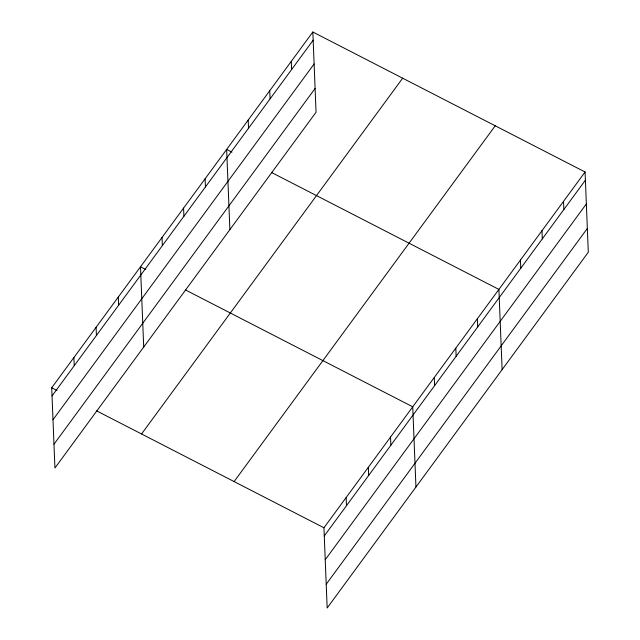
<?xml version="1.0" encoding="UTF-8"?>
<svg xmlns="http://www.w3.org/2000/svg" width="640" height="640" viewBox="0 0 640 640"><rect width="100%" height="100%" fill="white"/><g stroke="black" fill="none" stroke-linecap="round" stroke-linejoin="round"><path stroke-width="0.96" d="M312.832 32L316.056 112.224L54.928 468L51.704 387.776L312.832 32L585.072 172L588.296 252.224L327.168 608L323.944 527.776L585.072 172M52.032 395.952L313.16 40.176M52.992 419.728L314.112 63.952M53.976 444.224L315.096 88.448M141.544 433.976L402.672 78.2M234.104 481.576L495.232 125.8M324.272 535.952L585.4 180.176M325.232 559.728L586.352 203.952M326.216 584.224L587.336 228.448M231.944 152.12L226.656 149.408L229.88 229.632M271.576 172.504L498.904 289.408L502.12 369.632M145.776 269.528L140.488 266.808L143.712 347.04M185.408 289.912L412.728 406.808L415.952 487.04M51.704 387.776L56.992 390.496M96.624 410.872L323.944 527.776M563.528 201.352L563.856 209.528M541.984 230.704L542.312 238.88M520.44 260.056L520.768 268.232M477.36 318.76L477.688 326.936M455.816 348.112L456.144 356.288M434.272 377.456L434.6 385.64M390.536 437.048L390.864 445.232M368.336 467.296L368.664 475.472M346.144 497.536L346.472 505.712M291.288 61.352L291.616 69.528M269.744 90.704L270.072 98.88M248.2 120.056L248.528 128.232M205.12 178.76L205.448 186.936M183.576 208.112L183.904 216.288M162.032 237.464L162.36 245.64M118.296 297.056L118.624 305.232M96.096 327.296L96.424 335.472M73.904 357.536L74.232 365.712"/></g></svg>
